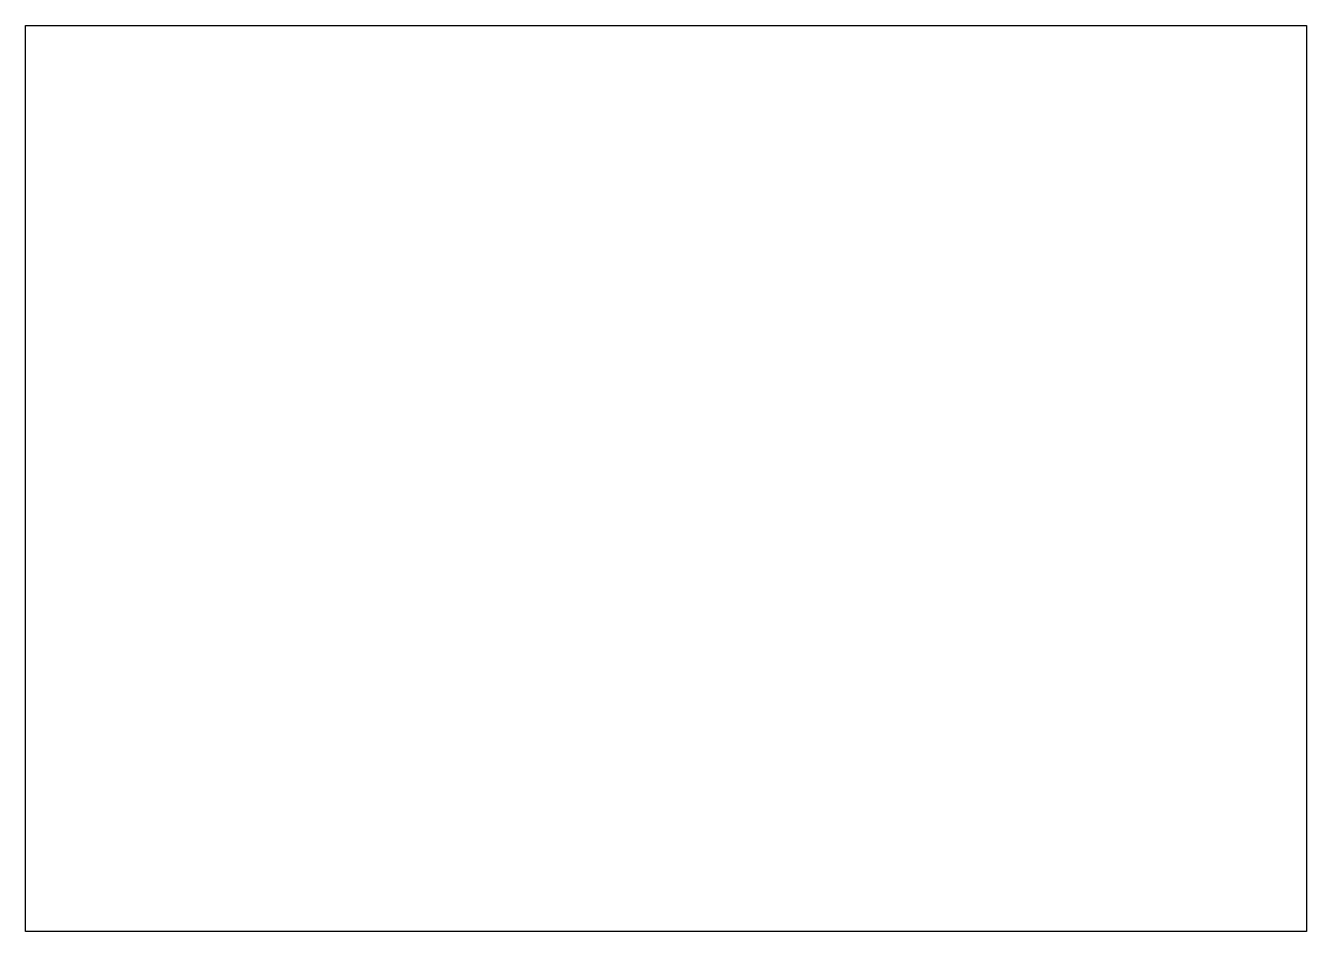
# Paper-space layout 'Layout1' of a CAD drawing. Extents: x -0.2 to 11.5, y -0.2 to 8.
import ezdxf

# ---------------------------------------------------------------- set-up
doc = ezdxf.new("R2010")
doc.units = 0
doc.header["$MEASUREMENT"] = 0

psp = doc.layouts.get("Layout1")

# ---------------------------------------------------------------- linework, layer by layer
at = {"linetype": 'ByBlock'}
psp.add_lwpolyline([(-0.153, 8.019), (11.526, 8.019), (11.526, -0.239), (-0.153, -0.239)], close=True, dxfattribs=at)

doc.saveas('drawing.dxf')
